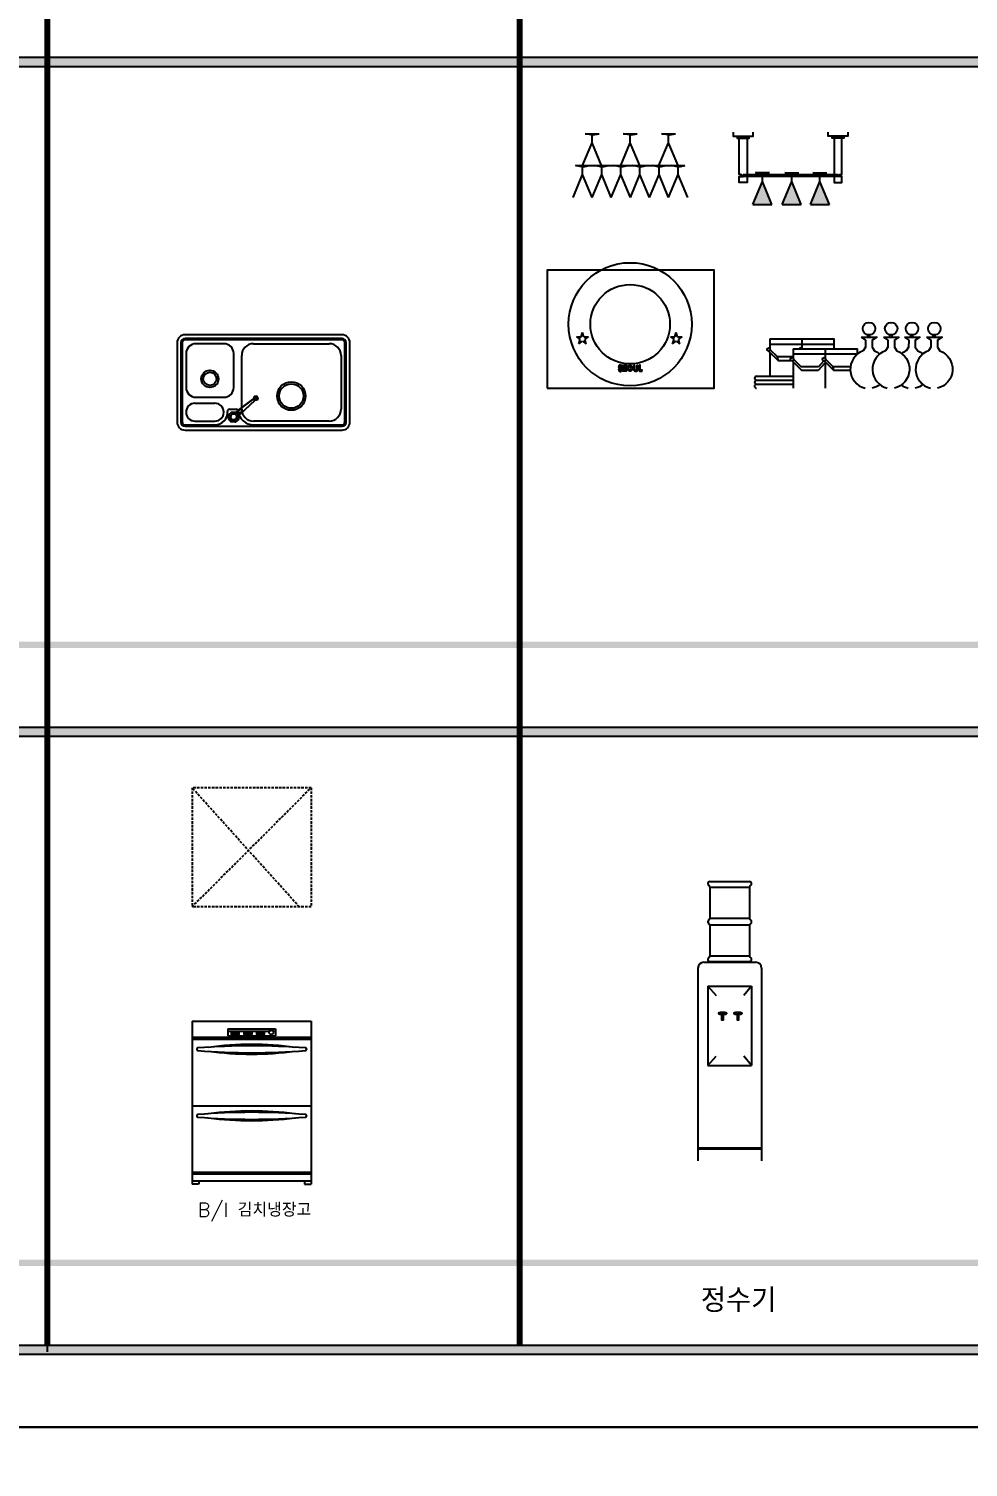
# Model space of a CAD drawing. Extents: x 0 to 79700, y -68 to 28499.
# Drawn here: x 12277 to 17006, y 14048 to 21289 of the extents above; entities that cross this region are included whole.
import ezdxf

# ---------------------------------------------------------------- set-up
doc = ezdxf.new("R2010")
doc.units = 0
doc.header["$LTSCALE"] = 50
doc.header["$MEASUREMENT"] = 0
doc.linetypes.add('HIDDEN', pattern=[0.375, 0.25, -0.125])
doc.layers.get('0').update_dxf_attribs({"linetype": 'CONTINUOUS'})
for name, color, linetype in [('DIM', 7, 'CONTINUOUS'), ('ELE-W', 7, 'CONTINUOUS'), ('HT', 9, 'CONTINUOUS'), ('SHEET', 4, 'CONTINUOUS'), ('SHT', 7, 'CONTINUOUS'), ('TEX', 3, 'CONTINUOUS'), ('TEXT1', 3, 'CONTINUOUS')]:
    doc.layers.add(name, color=color, linetype=linetype)
doc.styles.add('GHS', font='ROMANS.shx', dxfattribs={"bigfont": 'GHS.shx'})
doc.styles.add('HS2', font='architxt.shx', dxfattribs={"bigfont": 'ghs.shx'})

msp = doc.modelspace()

# ---------------------------------------------------------------- linework, layer by layer
at = {"color": 143}
for p, q in [((15077.98573, 20760.11659), (15145.98573, 20760.11659)), ((15112.38573, 20715.31659), (15112.38573, 20750.51659)), ((15270.43736, 20760.11659), (15338.43736, 20760.11659)), ((15304.83736, 20715.31659), (15304.83736, 20750.51659)), ((15462.88899, 20760.11659), (15530.88899, 20760.11659)), ((15497.28899, 20715.31659), (15497.28899, 20750.51659)), ((15030.27282, 20600.11713), (15098.27282, 20600.11713)), ((15064.27282, 20600.11713), (15545.40189, 20600.11713)), ((15064.67282, 20555.31713), (15064.67282, 20590.51713)), ((15126.49864, 20600.11713), (15194.49864, 20600.11713)), ((15160.89864, 20555.31713), (15160.89864, 20590.51713)), ((15222.72445, 20600.11713), (15290.72445, 20600.11713)), ((15257.12445, 20555.31713), (15257.12445, 20590.51713)), ((15318.95027, 20600.11713), (15386.95027, 20600.11713)), ((15353.35027, 20555.31713), (15353.35027, 20590.51713)), ((15415.17608, 20600.11713), (15483.17608, 20600.11713)), ((15449.57608, 20555.31713), (15449.57608, 20590.51713)), ((15511.40189, 20600.11713), (15579.40189, 20600.11713)), ((15545.80189, 20555.31713), (15545.80189, 20590.51713))]:
    msp.add_line(p, q, dxfattribs=at)
at = {"color": 40}
for p, q in [((15934.45582, 20564.92779), (16004.85582, 20564.92779)), ((15969.65582, 20520.12779), (15969.65582, 20555.32779)), ((15921.54291, 20404.92832), (16017.76873, 20404.92832)), ((15940.01217, 19499.75457), (16125.34083, 19499.75457)), ((15940.29189, 19519.75457), (16125.34083, 19519.75457)), ((15940.57161, 19539.75457), (16125.34083, 19539.75457))]:
    msp.add_line(p, q, dxfattribs=at)
at = {"color": 136}
for p, q in [((16081.80774, 20564.73266), (16152.20774, 20564.73266)), ((16117.00774, 20519.93266), (16117.00774, 20555.13266)), ((16068.89483, 20404.73319), (16165.12064, 20404.73319)), ((16467.34833, 19736.25356), (16489.04019, 19721.4396)), ((16489.04019, 19721.4396), (16488.65473, 19686.94175)), ((16499.84083, 19736.25356), (16499.84083, 19748.83027)), ((16510.34083, 19736.25356), (16510.34083, 19748.57665)), ((16579.34833, 19736.25356), (16601.04019, 19721.4396)), ((16601.04019, 19721.4396), (16600.65473, 19686.94175)), ((16611.84083, 19736.25356), (16611.84083, 19748.83027)), ((16622.34083, 19736.25356), (16622.34083, 19748.57665)), ((16684.34833, 19736.25356), (16706.04019, 19721.4396)), ((16706.04019, 19721.4396), (16705.65473, 19686.94175)), ((16716.84083, 19736.25356), (16716.84083, 19748.83027)), ((16727.34083, 19736.25356), (16727.34083, 19748.57665)), ((16796.34833, 19736.25356), (16818.04019, 19721.4396)), ((16818.04019, 19721.4396), (16817.65473, 19686.94175)), ((16828.84083, 19736.25356), (16828.84083, 19748.83027)), ((16839.34083, 19736.25356), (16839.34083, 19748.57665)), ((16488.65473, 19686.94175), (16476.43761, 19667.57704)), ((16600.65473, 19686.94175), (16588.43761, 19667.57704)), ((16705.65473, 19686.94175), (16693.43761, 19667.57704)), ((16817.65473, 19686.94175), (16805.43761, 19667.57704))]:
    msp.add_line(p, q, dxfattribs=at)
at = {"color": 222}
for p, q in [((16223.96097, 20564.54441), (16294.36097, 20564.54441)), ((16259.16097, 20519.74441), (16259.16097, 20554.94441)), ((16211.04806, 20404.54495), (16307.27388, 20404.54495))]:
    msp.add_line(p, q, dxfattribs=at)
for p, q in [((15034.38949, 19738.07728), (15057.07622, 19738.07728)), ((15034.38949, 19738.07728), (15052.74344, 19724.74235)), ((15045.73285, 19703.16599), (15052.74344, 19724.74235)), ((15045.73285, 19703.16599), (15064.0868, 19716.50092)), ((15057.07622, 19738.07728), (15064.0868, 19759.65364)), ((15071.09738, 19738.07728), (15064.0868, 19759.65364)), ((15064.0868, 19716.50092), (15082.44075, 19703.16599)), ((15071.09738, 19738.07728), (15093.78411, 19738.07728)), ((15075.43016, 19724.74235), (15093.78411, 19738.07728)), ((15082.44075, 19703.16599), (15075.43016, 19724.74235)), ((15506.38949, 19738.07728), (15529.07622, 19738.07728)), ((15506.38949, 19738.07728), (15524.74344, 19724.74235)), ((15517.73285, 19703.16599), (15524.74344, 19724.74235)), ((15517.73285, 19703.16599), (15536.0868, 19716.50092)), ((15529.07622, 19738.07728), (15536.0868, 19759.65364)), ((15543.09738, 19738.07728), (15536.0868, 19759.65364)), ((15536.0868, 19716.50092), (15554.44075, 19703.16599)), ((15543.09738, 19738.07728), (15565.78411, 19738.07728)), ((15547.43016, 19724.74235), (15565.78411, 19738.07728)), ((15554.44075, 19703.16599), (15547.43016, 19724.74235)), ((13098.7487, 16293.29775), (13698.7487, 16293.29775)), ((13098.7487, 15868.17408), (13698.7487, 15868.17408)), ((13098.7487, 15533.29775), (13698.7487, 15533.29775)), ((13098.7487, 15525.29775), (13698.7487, 15525.29775)), ((13098.7487, 15490.04377), (13698.7487, 15490.04377)), ((13131.93129, 15473.29775), (13098.7487, 15473.29775)), ((13132.62006, 15490.04377), (13132.62006, 15473.29775)), ((13665.56611, 15490.04377), (13665.56611, 15473.29775)), ((13665.56611, 15473.29775), (13698.7487, 15473.29775))]:
    msp.add_line(p, q)
at = {"color": 14}
for p, q in [((16168.34083, 19699.75699), (16007.34083, 19699.65606)), ((16329.34083, 19699.85792), (16168.34083, 19699.75699)), ((16044.34083, 19638.6523), (16048.34083, 19619.6523)), ((16286.34083, 19650.75766), (16125.34083, 19650.65673)), ((16447.34083, 19650.85859), (16286.34083, 19650.75766)), ((16323.34083, 19589.7539), (16327.34083, 19570.7539))]:
    msp.add_line(p, q, dxfattribs=at)
at = {"color": 3, "linetype": 'HIDDEN'}
for p, q in [((13698.7487, 17468.86188), (13098.7487, 17468.86188)), ((13098.7487, 16868.86188), (13698.7487, 17468.86188)), ((13638.7487, 16868.86188), (13098.7487, 17468.86188)), ((13098.7487, 17468.86188), (13098.7487, 16868.86188)), ((13698.7487, 17468.86188), (13698.7487, 16868.86188)), ((13698.7487, 16868.86188), (13098.7487, 16868.86188))]:
    msp.add_line(p, q, dxfattribs=at)
at = {"color": 7}
for p, q in [((13098.7487, 16293.29775), (13098.7487, 15473.29775)), ((13698.7487, 16293.29775), (13698.7487, 15473.29775))]:
    msp.add_line(p, q, dxfattribs=at)
at = {"color": 3}
for p, q in [((13278.7487, 16254.87979), (13518.7487, 16254.87979)), ((13278.7487, 16254.87979), (13278.7487, 16219.21683)), ((13278.7487, 16243.42413), (13486.16348, 16243.42413)), ((13509.11466, 16243.42413), (13518.7487, 16243.42413)), ((13518.7487, 16254.87979), (13518.7487, 16219.21683)), ((13278.7487, 16219.21683), (13518.7487, 16219.21683))]:
    msp.add_line(p, q, dxfattribs=at)
at = {"color": 4}
for p, q in [((13098.7487, 16213.17408), (13698.7487, 16213.17408)), ((13098.7487, 16203.17408), (13698.7487, 16203.17408)), ((13122.95757, 16153.6514), (13122.95757, 16150.46384)), ((13674.53984, 16153.6514), (13674.53984, 16150.46384)), ((13122.95757, 15818.6514), (13122.95757, 15815.46384)), ((13674.53984, 15818.6514), (13674.53984, 15815.46384))]:
    msp.add_line(p, q, dxfattribs=at)
at = {"color": 1}
for p, q in [((13141.84319, 16213.17408), (13141.84319, 16203.17408)), ((13655.65421, 16213.17408), (13655.65421, 16203.17408))]:
    msp.add_line(p, q, dxfattribs=at)
at = {"color": 143}
for points in [[(15064.27282, 20600.11713), (15112.38573, 20715.31659)], [(15112.38573, 20750.51659), (15108.38573, 20754.51659), (15077.18573, 20760.11659)], [(15112.38573, 20750.51659), (15116.38573, 20754.51659), (15147.58573, 20760.11659)], [(15160.49864, 20600.11713), (15112.38573, 20715.31659)], [(15256.72445, 20600.11713), (15304.83736, 20715.31659)], [(15304.83736, 20750.51659), (15300.83736, 20754.51659), (15269.63736, 20760.11659)], [(15304.83736, 20750.51659), (15308.83736, 20754.51659), (15340.03736, 20760.11659)], [(15352.95027, 20600.11713), (15304.83736, 20715.31659)], [(15449.17608, 20600.11713), (15497.28899, 20715.31659)], [(15497.28899, 20750.51659), (15493.28899, 20754.51659), (15462.08899, 20760.11659)], [(15497.28899, 20750.51659), (15501.28899, 20754.51659), (15532.48899, 20760.11659)], [(15545.40189, 20600.11713), (15497.28899, 20715.31659)], [(15064.67282, 20590.51713), (15060.67282, 20594.51713), (15029.47282, 20600.11713)], [(15064.67282, 20590.51713), (15068.67282, 20594.51713), (15099.87282, 20600.11713)], [(15160.89864, 20590.51713), (15156.89864, 20594.51713), (15125.69864, 20600.11713)], [(15160.89864, 20590.51713), (15164.89864, 20594.51713), (15196.09864, 20600.11713)], [(15257.12445, 20590.51713), (15253.12445, 20594.51713), (15221.92445, 20600.11713)], [(15257.12445, 20590.51713), (15261.12445, 20594.51713), (15292.32445, 20600.11713)], [(15353.35027, 20590.51713), (15349.35027, 20594.51713), (15318.15027, 20600.11713)], [(15353.35027, 20590.51713), (15357.35027, 20594.51713), (15388.55027, 20600.11713)], [(15449.57608, 20590.51713), (15445.57608, 20594.51713), (15414.37608, 20600.11713)], [(15449.57608, 20590.51713), (15453.57608, 20594.51713), (15484.77608, 20600.11713)], [(15545.80189, 20590.51713), (15541.80189, 20594.51713), (15510.60189, 20600.11713)], [(15545.80189, 20590.51713), (15549.80189, 20594.51713), (15581.00189, 20600.11713)], [(15016.55992, 20440.11766), (15064.67282, 20555.31713)], [(15112.78573, 20440.11766), (15064.67282, 20555.31713)], [(15112.78573, 20440.11766), (15160.89864, 20555.31713)], [(15209.01155, 20440.11766), (15160.89864, 20555.31713)], [(15209.01155, 20440.11766), (15257.12445, 20555.31713)], [(15305.23736, 20440.11766), (15257.12445, 20555.31713)], [(15305.23736, 20440.11766), (15353.35027, 20555.31713)], [(15401.46317, 20440.11766), (15353.35027, 20555.31713)], [(15401.46317, 20440.11766), (15449.57608, 20555.31713)], [(15497.68899, 20440.11766), (15449.57608, 20555.31713)], [(15497.68899, 20440.11766), (15545.80189, 20555.31713)], [(15593.9148, 20440.11766), (15545.80189, 20555.31713)]]:
    msp.add_lwpolyline(points, dxfattribs=at)
at = {"color": 9}
for points in [[(15823.12152, 20768.64729), (15823.12152, 20748.64729), (15923.12152, 20748.64729), (15923.12152, 20768.64729)], [(15843.12152, 20748.64729), (15843.12152, 20738.64729), (15903.12152, 20738.64729), (15903.12152, 20748.64729)], [(15893.12152, 20545.90104), (15893.12152, 20515.90104), (15853.12152, 20515.90104), (15853.12152, 20545.90104), (15863.12152, 20545.90104), (15863.12152, 20555.90104), (15853.15988, 20555.90104), (15853.15988, 20738.64729)], [(15893.12152, 20738.64729), (15893.12152, 20555.90104)], [(16400.09396, 20768.64729), (16400.09396, 20748.64729), (16300.09396, 20748.64729), (16300.09396, 20768.64729)], [(16380.09396, 20748.64729), (16380.09396, 20738.64729), (16320.09396, 20738.64729), (16320.09396, 20748.64729)], [(16330.09396, 20545.90104), (16330.09396, 20515.90104), (16370.09396, 20515.90104), (16370.09396, 20545.90104), (16360.09396, 20545.90104), (16360.09396, 20555.90104), (16370.05559, 20555.90104), (16370.05559, 20738.64729)], [(16330.09396, 20738.64729), (16330.09396, 20555.90104)], [(15863.12152, 20545.90104), (15873.12152, 20545.90104)], [(16360.09396, 20545.90104), (16350.09396, 20545.90104)]]:
    msp.add_lwpolyline(points, dxfattribs=at)
at = {"color": 40}
for points in [[(15969.65582, 20555.32779), (15965.65582, 20559.32779), (15934.45582, 20564.92779)], [(15969.65582, 20555.32779), (15973.65582, 20559.32779), (16004.85582, 20564.92779)], [(15921.54291, 20404.92832), (15969.65582, 20520.12779)], [(16017.76873, 20404.92832), (15969.65582, 20520.12779)]]:
    msp.add_lwpolyline(points, dxfattribs=at)
at = {"color": 136}
for points in [[(16117.00774, 20555.13266), (16113.00774, 20559.13266), (16081.80774, 20564.73266)], [(16117.00774, 20555.13266), (16121.00774, 20559.13266), (16152.20774, 20564.73266)], [(16068.89483, 20404.73319), (16117.00774, 20519.93266)], [(16165.12064, 20404.73319), (16117.00774, 20519.93266)]]:
    msp.add_lwpolyline(points, dxfattribs=at)
at = {"color": 222}
for points in [[(16259.16097, 20554.94441), (16255.16097, 20558.94441), (16223.96097, 20564.54441)], [(16259.16097, 20554.94441), (16263.16097, 20558.94441), (16294.36097, 20564.54441)], [(16211.04806, 20404.54495), (16259.16097, 20519.74441)], [(16307.27388, 20404.54495), (16259.16097, 20519.74441)]]:
    msp.add_lwpolyline(points, dxfattribs=at)
at = {"color": 143}
msp.add_lwpolyline([(15873.12152, 20555.90104), (16350.09396, 20555.90104), (16350.09396, 20545.90104), (15873.12152, 20545.90104)], close=True, dxfattribs=at)
at = {"color": 14}
for points in [[(16007.34083, 19727.65297), (16168.34083, 19727.65297), (16168.34083, 19699.75699)], [(16007.34083, 19727.65297), (16007.34083, 19680.30915)], [(16168.34083, 19727.7539), (16329.34083, 19727.7539), (16329.34083, 19678.75457)], [(16168.34083, 19727.7539), (16168.34083, 19680.41008)], [(15999.34083, 19667.6523), (16048.34083, 19619.6523), (16113.68468, 19619.6523)], [(16007.34083, 19659.81556), (16007.34083, 19539.75457)], [(16009.39535, 19672.88461), (16044.34083, 19638.6523), (16125.34083, 19638.6523)], [(16125.34083, 19678.65364), (16125.34083, 19631.30982)], [(16125.34083, 19678.65364), (16286.34083, 19678.65364), (16286.34083, 19650.75766)], [(16127.39535, 19623.88528), (16162.34083, 19589.65297), (16251.9411, 19589.65297)], [(16286.34083, 19678.75457), (16286.34083, 19631.41075)], [(16286.34083, 19678.75457), (16447.34083, 19678.75457), (16447.34083, 19650.85859)], [(16288.39535, 19623.98621), (16323.34083, 19589.7539), (16412.9411, 19589.7539)], [(16117.34083, 19618.65297), (16166.34083, 19570.65297), (16250.97396, 19570.65297)], [(16125.34083, 19610.81623), (16125.34083, 19479.65364)], [(16251.34083, 19570.7539), (16286.34083, 19607.82607)], [(16253.34083, 19589.7539), (16279.57679, 19617.54316)], [(16278.34083, 19618.7539), (16327.34083, 19570.7539), (16411.97396, 19570.7539)], [(16286.34083, 19610.91716), (16286.34083, 19479.75457)]]:
    msp.add_lwpolyline(points, dxfattribs=at)
at = {"color": 136}
for points in [[(16467.34833, 19736.25356), (16544.84083, 19736.25356), (16522.34083, 19721.25356), (16522.34083, 19686.75356), (16534.34083, 19667.25356, -0.0782654327), (16560.91141, 19652.13605, -0.2055366535)], [(16579.34833, 19736.25356), (16656.84083, 19736.25356), (16634.34083, 19721.25356), (16634.34083, 19686.75356), (16646.34083, 19667.25356, -0.7396136015), (16634.34083, 19479.75457, -0.2055366535)], [(16684.34833, 19736.25356), (16761.84083, 19736.25356), (16739.34083, 19721.25356), (16739.34083, 19686.75356), (16751.34083, 19667.25356, -0.0782654327), (16777.91141, 19652.13605, -0.2055366535)], [(16796.34833, 19736.25356), (16873.84083, 19736.25356), (16851.34083, 19721.25356), (16851.34083, 19686.75356), (16863.34083, 19667.25356, -0.7396136015), (16851.34083, 19479.75457, -0.2055366535)], [(16560.83794, 19498.48817, -0.1102673862), (16522.34083, 19479.75457, -0.2055366535)], [(16777.83794, 19498.48817, -0.1102673862), (16739.34083, 19479.75457, -0.2055366535)]]:
    msp.add_lwpolyline(points, format="xyb", dxfattribs=at)
for points in [[(15258.24305, 19582.52864), (15257.47742, 19582.80207), (15256.7118, 19583.07551), (15255.94617, 19583.34895), (15255.18055, 19583.62239), (15254.41492, 19583.89582), (15253.6493, 19584.16926), (15252.88367, 19584.4427), (15252.11805, 19584.71614, -0.0895669291), (15251.44239, 19585.09923, -0.0895669291), (15250.90183, 19585.79355, -0.0895669291), (15250.55019, 19586.70243, -0.0895669291), (15250.44125, 19587.72918, -0.0895669291), (15250.47795, 19588.76632, -0.0895669291), (15250.76438, 19589.72078, -0.0895669291), (15251.25376, 19590.48867, -0.0895669291), (15251.8993, 19590.96614, -0.0246062992), (15252.41824, 19591.27226, -0.0246062992), (15252.95571, 19591.50412, -0.0246062992), (15253.50647, 19591.65983, -0.0246062992), (15254.06527, 19591.73754, -0.0246062992), (15254.62671, 19591.73985, -0.0246062992), (15255.18559, 19591.66339, -0.0246062992), (15255.73657, 19591.50928, -0.0246062992), (15256.2743, 19591.27864, -0.0383858268), (15256.72951, 19590.98539, -0.0383858268), (15257.14806, 19590.59632, -0.0383858268), (15257.52072, 19590.12149, -0.0383858268), (15257.83828, 19589.57096, -0.0383858268), (15258.09983, 19588.96328, -0.0383858268), (15258.29338, 19588.30568, -0.0383858268), (15258.41526, 19587.61389, -0.0383858268), (15258.4618, 19586.90364), (15258.95399, 19586.90364), (15259.44617, 19586.90364), (15259.93836, 19586.90364), (15260.43055, 19586.90364), (15260.92274, 19586.90364), (15261.41492, 19586.90364), (15261.90711, 19586.90364), (15262.3993, 19586.90364, 0.0462598425), (15262.25149, 19588.6365, 0.0462598425), (15261.88365, 19590.30121, 0.0462598425), (15261.31158, 19591.84378, 0.0462598425), (15260.55112, 19593.21023, 0.0462598425), (15259.64926, 19594.38815, 0.0462598425), (15258.61143, 19595.3097, 0.0462598425), (15257.47424, 19595.94862, 0.0462598425), (15256.2743, 19596.27864, 0.0206692913), (15255.52999, 19596.46885, 0.0206692913), (15254.77723, 19596.57066, 0.0206692913), (15254.02116, 19596.58366, 0.0206692913), (15253.26692, 19596.50747, 0.0206692913), (15252.51936, 19596.34528, 0.0206692913), (15251.78373, 19596.0955, 0.0206692913), (15251.06498, 19595.76012, 0.0206692913), (15250.36805, 19595.34114, 0.0885826772), (15248.65466, 19594.36448, 0.0885826772), (15247.28043, 19592.60638, 0.0885826772), (15246.37973, 19590.30651, 0.0885826772), (15246.08692, 19587.70457, 0.0885826772), (15246.16417, 19585.07154, 0.0885826772), (15246.86991, 19582.63667, 0.0885826772), (15248.09038, 19580.66052, 0.0885826772), (15249.7118, 19579.40364), (15250.61414, 19579.09114), (15251.51649, 19578.77864), (15252.41883, 19578.46614), (15253.32117, 19578.15364), (15254.22352, 19577.84114), (15255.12586, 19577.52864), (15256.02821, 19577.21614), (15256.93055, 19576.90364, -0.0787401575), (15257.55843, 19576.5865, -0.0787401575), (15258.08769, 19576.00904, -0.0787401575), (15258.47502, 19575.23511, -0.0787401575), (15258.6771, 19574.32859, -0.0787401575), (15258.74802, 19573.38261, -0.0787401575), (15258.61199, 19572.45129, -0.0787401575), (15258.29063, 19571.618, -0.0787401575), (15257.80555, 19570.96614, -0.0265748031), (15257.24208, 19570.48288, -0.0265748031), (15256.64592, 19570.08768, -0.0265748031), (15256.02393, 19569.78445, -0.0265748031), (15255.38294, 19569.57711, -0.0265748031), (15254.73058, 19569.46312, -0.0265748031), (15254.07345, 19569.44855, -0.0265748031), (15253.41889, 19569.53302, -0.0265748031), (15252.7743, 19569.71614, -0.0452755906), (15252.20209, 19569.91595, -0.0452755906), (15251.66432, 19570.25934, -0.0452755906), (15251.1775, 19570.73314, -0.0452755906), (15250.75818, 19571.32416, -0.0452755906), (15250.40827, 19572.00111, -0.0452755906), (15250.14917, 19572.75683, -0.0452755906), (15249.98767, 19573.56609, -0.0452755906), (15249.93055, 19574.40364), (15249.41102, 19574.40364), (15248.89149, 19574.40364), (15248.37196, 19574.40364), (15247.85242, 19574.40364), (15247.33289, 19574.40364), (15246.81336, 19574.40364), (15246.29383, 19574.40364), (15245.7743, 19574.40364, 0.0442913386), (15245.95926, 19572.62959, 0.0442913386), (15246.35963, 19570.92962, 0.0442913386), (15246.95995, 19569.35433, 0.0442913386), (15247.74477, 19567.95432, 0.0442913386), (15248.67034, 19566.74241, 0.0442913386), (15249.73062, 19565.78181, 0.0442913386), (15250.89129, 19565.09791, 0.0442913386), (15252.11805, 19564.71614, 0.0098425197), (15252.46782, 19564.60734, 0.0098425197), (15252.82032, 19564.5183, 0.0098425197), (15253.175, 19564.44912, 0.0098425197), (15253.53131, 19564.39994, 0.0098425197), (15253.8887, 19564.3707, 0.0098425197), (15254.24661, 19564.36156, 0.0098425197), (15254.60449, 19564.37254, 0.0098425197), (15254.9618, 19564.40364, 0.0216535433), (15255.72851, 19564.43874, 0.0216535433), (15256.49023, 19564.56841, 0.0216535433), (15257.2413, 19564.79131, 0.0216535433), (15257.97607, 19565.10615, 0.0216535433), (15258.68984, 19565.50763, 0.0216535433), (15259.37665, 19565.99576, 0.0216535433), (15260.03147, 19566.56658, 0.0216535433), (15260.6493, 19567.21614, 0.0383858268), (15261.35264, 19568.11864, 0.0383858268), (15261.9513, 19569.16395, 0.0383858268), (15262.4327, 19570.32633, 0.0383858268), (15262.78426, 19571.58006, 0.0383858268), (15263.01181, 19572.89095, 0.0383858268), (15263.09662, 19574.23609, 0.0383858268), (15263.03839, 19575.58411, 0.0383858268), (15262.8368, 19576.90364, 0.0354330709), (15262.54571, 19577.96192, 0.0354330709), (15262.15305, 19578.95098, 0.0354330709), (15261.66757, 19579.85202, 0.0354330709), (15261.098, 19580.64625, 0.0354330709), (15260.46146, 19581.32889, 0.0354330709), (15259.7639, 19581.87647, 0.0354330709), (15259.01965, 19582.27954, 0.0354330709), (15258.24305, 19582.52864, 0.0019685039)], [(15316.00178, 19580.21248, -0.062992126), (15315.41741, 19575.53748, -0.7952755906), (15290.28928, 19575.82967, -0.062992126), (15289.70491, 19580.21248, -0.062992126), (15290.28928, 19584.59529, -0.7952755906), (15315.41741, 19584.88748, -0.062992126), (15316.00178, 19580.21248, 0.0157480315)], [(15310.15803, 19580.21248, 0.1181102362), (15308.6971, 19586.34842, 0.6377952756), (15297.0096, 19586.05623, 0.1181102362), (15295.54866, 19580.21248, 0.1181102362), (15297.0096, 19574.36873, 0.6377952756), (15308.6971, 19574.07654, 0.1181102362), (15310.15803, 19580.21248, 0.0157480315)], [(15327.10491, 19594.23748), (15321.84553, 19594.23748), (15321.84553, 19574.36873, 0.3464566929), (15326.52053, 19566.77185, 0.1181102362), (15332.65647, 19565.31092, 0.1181102362), (15338.79241, 19566.77185, 0.3464566929), (15343.46741, 19574.66092), (15343.46741, 19594.23748), (15338.20803, 19594.23748), (15338.20803, 19575.24529, -0.4803149606), (15332.65647, 19569.69373, -0.4803149606), (15327.10491, 19575.24529), (15327.10491, 19594.23748, 0.0157480315)]]:
    msp.add_lwpolyline(points, format="xyb")
for points in [[(15272.24305, 19590.65364), (15272.24305, 19583.77864), (15281.86805, 19583.77864), (15281.86805, 19578.77864), (15272.0243, 19578.77864), (15272.0243, 19570.65364), (15283.18055, 19570.65364), (15283.18055, 19565.65364), (15267.86805, 19565.65364), (15267.86805, 19595.65364), (15283.18055, 19595.65364), (15283.18055, 19590.65364), (15272.24305, 19590.65364)], [(15364.79341, 19565.65364), (15364.79341, 19570.65364), (15354.51216, 19570.65364), (15354.51216, 19595.65364), (15350.57466, 19595.65364), (15350.57466, 19565.65364), (15364.79341, 19565.65364)]]:
    msp.add_lwpolyline(points)
at = {"color": 1}
for points in [[(13296.65229, 16237.39578), (13334.75405, 16237.39578), (13334.75405, 16226.29086), (13296.65229, 16226.29086)], [(13361.42539, 16237.39578), (13399.52715, 16237.39578), (13399.52715, 16226.29086), (13361.42539, 16226.29086)], [(13424.29324, 16237.39578), (13462.395, 16237.39578), (13462.395, 16226.29086), (13424.29324, 16226.29086)]]:
    msp.add_lwpolyline(points, close=True, dxfattribs=at)
for radius in [310, 200]:
    msp.add_circle((15304.0868, 19801.65364), radius)
at = {"color": 136}
for centre in [(16505.84083, 19779.75356), (16617.84083, 19779.75356), (16722.84083, 19779.75356), (16834.84083, 19779.75356)]:
    msp.add_circle(centre, 31.5, dxfattribs=at)
at = {"color": 14}
for centre in [(16001.34083, 19674.6523), (16119.34083, 19625.65297), (16280.34083, 19625.7539)]:
    msp.add_circle(centre, 8.24621, dxfattribs=at)
at = {"color": 1}
msp.add_circle((13497.63907, 16237.07831), 11.1133, dxfattribs=at)
at = {"color": 14}
msp.add_arc((16162.34083, 19674.75323), 8.24621, 28.228823296, 151.771176704, dxfattribs=at)
at = {"color": 136}
for centre, start, end in [((16510.11667, 19575.28283), 110.04751928, 255.996051675), ((16622.11667, 19575.28283), 110.04751928, 255.996051675), ((16727.11667, 19575.28283), 110.04751928, 125.966455481), ((16839.11667, 19575.28283), 110.04751928, 255.996051675), ((16727.11667, 19575.28283), 233.975427377, 255.996051675)]:
    msp.add_arc(centre, 98.24715, start, end, dxfattribs=at)
at = {"color": 40}
for centre in [(15939.87231, 19489.75457), (15940.15203, 19509.75457), (15940.43175, 19529.75457)]:
    msp.add_arc(centre, 10.00098, 89.19871267, 269.19871267, dxfattribs=at)
at = {"color": 3}
msp.add_arc((13497.63907, 16237.07831), 13.1133, 28.941908094, 151.058091906, dxfattribs=at)
at = {"color": 4}
for centre, radius, start, end in [((13127.95757, 16153.6514), 5, 94.814709365, 180), ((13127.95757, 16150.46384), 5, 180, 265.185290635), ((13407.95099, 12642.72648), 3527.0718, 90.149487402, 94.560003655), ((13389.54641, 12642.72648), 3527.0718, 85.439996345, 89.850512598), ((13669.53984, 16153.6514), 5, 0, 85.185290635), ((13669.53984, 16150.46384), 5, 274.814709365, 0), ((13407.95099, 19661.38876), 3527.0718, 265.439996345, 269.850512598), ((13389.54641, 19661.38876), 3527.0718, 270.149487402, 274.560003655), ((13127.95757, 15818.6514), 5, 94.814709365, 180), ((13127.95757, 15815.46384), 5, 180, 265.185290635), ((13407.95099, 12307.72648), 3527.0718, 90.149487402, 94.560003655), ((13407.95099, 19326.38876), 3527.0718, 265.439996345, 269.850512598), ((13389.54641, 12307.72648), 3527.0718, 85.439996345, 89.850512598), ((13389.54641, 19326.38876), 3527.0718, 270.149487402, 274.560003655), ((13669.53984, 15818.6514), 5, 0, 85.185290635), ((13669.53984, 15815.46384), 5, 274.814709365, 0)]:
    msp.add_arc(centre, radius, start, end, dxfattribs=at)
at = {"color": 1}
for centre, start, end in [((13404.06213, 14511.19938), 90.182793525, 97.687809284), ((13393.43527, 14511.19938), 82.312190716, 89.817206475), ((13404.06213, 17792.91586), 262.312190716, 269.817206475), ((13393.43527, 17792.91586), 270.182793525, 277.687809284), ((13404.06213, 14176.19938), 90.182793525, 97.687809284), ((13404.06213, 17457.91586), 262.312190716, 269.817206475), ((13393.43527, 14176.19938), 82.312190716, 89.817206475), ((13393.43527, 17457.91586), 270.182793525, 277.687809284)]:
    msp.add_arc(centre, 1665.47197, start, end, dxfattribs=at)
at = {"color": 143}
msp.add_solid([(15873.12152, 20555.90104), (15873.12152, 20545.90104), (16350.09396, 20555.90104), (16350.09396, 20545.90104)], dxfattribs=at)
at = {"color": 40}
msp.add_solid([(15969.65582, 20520.12779), (16017.76873, 20404.92832), (15969.65582, 20520.12779), (15921.54291, 20404.92832)], dxfattribs=at)
at = {"color": 136}
msp.add_solid([(16117.00774, 20519.93266), (16165.12064, 20404.73319), (16117.00774, 20519.93266), (16068.89483, 20404.73319)], dxfattribs=at)
at = {"color": 222}
msp.add_solid([(16259.16097, 20519.74441), (16307.27388, 20404.54495), (16259.16097, 20519.74441), (16211.04806, 20404.54495)], dxfattribs=at)
at = {"layer": 'DIM'}
for p, q in [((15705.20359, 16995.93587), (15905.20359, 16995.93587)), ((15705.20359, 16968.81053), (15705.20359, 16810.61392)), ((15705.20359, 16968.81053), (15905.20359, 16968.81053)), ((15905.20359, 16968.81053), (15905.20359, 16810.61392)), ((15905.20359, 16810.61392), (15705.20359, 16810.61392)), ((15705.20359, 16776.36325), (15705.20359, 16621.87898)), ((15905.20359, 16776.36325), (15705.20359, 16776.36325)), ((15905.20359, 16776.36325), (15905.20359, 16621.87898)), ((15675.20359, 16590.36712), (15935.20359, 16590.36712)), ((15705.20359, 16621.87898), (15905.20359, 16621.87898)), ((15705.20359, 16594.75365), (15905.20359, 16594.75365)), ((15705.20359, 16594.75365), (15905.20359, 16594.75365)), ((15645.20359, 16560.36712), (15645.20359, 15590.36712)), ((15965.20359, 16560.36712), (15965.20359, 15590.36712)), ((15695.20359, 16470.36712), (15695.20359, 16070.36712)), ((15695.20359, 16470.36712), (15915.20359, 16470.36712)), ((15915.20359, 16470.36712), (15915.20359, 16070.36712)), ((15695.20359, 16070.36712), (15915.20359, 16070.36712)), ((15645.20359, 15655.36712), (15965.20359, 15655.36712)), ((15645.20359, 15650.36712), (15965.20359, 15650.36712))]:
    msp.add_line(p, q, dxfattribs=at)
at = {"layer": 'DIM', "color": 6}
for p, q in [((15695.20359, 16470.36712), (15736.33318, 16422.84149)), ((15915.20359, 16470.36712), (15875.78315, 16422.84149)), ((15695.20359, 16070.36712), (15736.33318, 16117.89275)), ((15915.20359, 16070.36712), (15875.78315, 16117.89275))]:
    msp.add_line(p, q, dxfattribs=at)
for points in [[(15790.31734, 16332.93479, 0.2708514975), (15789.51164, 16334.31303, 0.0710352334), (15784.19955, 16336.37915, 0.0332153492), (15778.03406, 16337.39125, 0.0240791739), (15769.42991, 16337.80585, 0.0240791739), (15760.82576, 16337.39125, 0.0332153492), (15754.66027, 16336.37915, 0.0710352334), (15749.34819, 16334.31303, 0.2708514975), (15748.54249, 16332.93479, 0.2708514975), (15749.34819, 16331.55656, 0.0710352334), (15754.66027, 16329.49043, 0.0332153492), (15760.82576, 16328.47833, 0.0240791739), (15769.42991, 16328.06373, 0.0240791739), (15778.03406, 16328.47833, 0.0332153492), (15784.19955, 16329.49043, 0.0710352334), (15789.51164, 16331.55656, 0.2708514975)], [(15867.60093, 16332.93479, 0.2708514975), (15866.79523, 16334.31303, 0.0710352334), (15861.48315, 16336.37915, 0.0332153492), (15855.31766, 16337.39125, 0.0240791739), (15846.71351, 16337.80585, 0.0240791739), (15838.10936, 16337.39125, 0.0332153492), (15831.94387, 16336.37915, 0.0710352334), (15826.63178, 16334.31303, 0.2708514975), (15825.82608, 16332.93479, 0.2708514975), (15826.63178, 16331.55656, 0.0710352334), (15831.94387, 16329.49043, 0.0332153492), (15838.10936, 16328.47833, 0.0240791739), (15846.71351, 16328.06373, 0.0240791739), (15855.31766, 16328.47833, 0.0332153492), (15861.48315, 16329.49043, 0.0710352334), (15866.79523, 16331.55656, 0.2708514975)]]:
    msp.add_lwpolyline(points, format="xyb", close=True, dxfattribs=at)
for points in [[(15764.55656, 16333.63066), (15764.55656, 16300.22773), (15773.60752, 16300.22773), (15773.60752, 16333.63066)], [(15842.53715, 16333.63066), (15842.53715, 16300.22773), (15851.58811, 16300.22773), (15851.58811, 16333.63066)]]:
    msp.add_lwpolyline(points, close=True, dxfattribs=at)
at = {"layer": 'DIM'}
for centre, radius, start, end in [((15705.20359, 16985.93587), 10, 90, 247.167003028), ((15695.20359, 16968.81053), 10, 0, 67.167003028), ((15905.20359, 16985.93587), 10, 292.832996972, 90), ((15915.20359, 16968.81053), 10, 112.832996972, 180), ((15705.20359, 16793.48858), 10, 127.730893341, 232.269106659), ((15695.20359, 16810.61392), 10, 292.832996972, 0), ((15915.20359, 16810.61392), 10, 180, 247.167003028), ((15905.20359, 16793.48858), 10, 307.730893341, 52.269106659), ((15695.20359, 16776.36325), 10, 0, 67.167003028), ((15915.20359, 16776.36325), 10, 112.832996972, 180), ((15675.20359, 16560.36712), 30, 90, 180), ((15705.20359, 16604.75365), 10, 112.832996972, 270), ((15695.20359, 16621.87898), 10, 292.832996972, 0), ((15915.20359, 16621.87898), 10, 180, 247.167003028), ((15905.20359, 16604.75365), 10, 270, 67.167003028), ((15935.20359, 16560.36712), 30, 0, 90)]:
    msp.add_arc(centre, radius, start, end, dxfattribs=at)
at = {"layer": 'ELE-W', "color": 11}
for p, q in [((13023.69951, 19708.93226), (13023.69951, 19308.93226)), ((13042.69951, 19708.93226), (13042.69951, 19308.93226)), ((13049.69951, 19708.93226), (13049.69951, 19308.93226)), ((13853.69951, 19748.93226), (13063.69951, 19748.93226)), ((13853.69951, 19729.93226), (13063.69951, 19729.93226)), ((13853.69951, 19722.93226), (13063.69951, 19722.93226)), ((13258.69951, 19703.93226), (13118.69951, 19703.93226)), ((13408.69951, 19703.93226), (13788.69951, 19703.93226)), ((13867.69951, 19308.93226), (13867.69951, 19708.93226)), ((13874.69951, 19308.93226), (13874.69951, 19708.93226)), ((13893.69951, 19308.93226), (13893.69951, 19708.93226)), ((13068.69951, 19653.93226), (13068.69951, 19483.93226)), ((13308.69951, 19483.93226), (13308.69951, 19653.93226)), ((13348.69951, 19373.93226), (13348.69951, 19643.93226)), ((13848.69951, 19643.93226), (13848.69951, 19373.93226)), ((13118.69951, 19433.93226), (13258.69951, 19433.93226)), ((13113.69951, 19403.93226), (13213.69951, 19403.93226)), ((13287.53039, 19373.93226), (13320.26309, 19373.93226)), ((13063.69951, 19294.93226), (13213.69951, 19294.93226)), ((13063.69951, 19287.93226), (13853.69951, 19287.93226)), ((13063.69951, 19268.93226), (13853.69951, 19268.93226)), ((13113.69951, 19313.93226), (13213.69951, 19313.93226)), ((13788.69951, 19313.93226), (13408.69951, 19313.93226)), ((13408.69951, 19294.93226), (13853.69951, 19294.93226))]:
    msp.add_line(p, q, dxfattribs=at)
for centre, radius in [((13188.69951, 19526.69326), 43.32253), ((13188.69951, 19526.69326), 32.99633), ((13598.69951, 19440.24511), 71.71953), ((13598.69951, 19440.24511), 61.39333)]:
    msp.add_circle(centre, radius, dxfattribs=at)
for centre, radius, start, end in [((13063.69951, 19708.93226), 40, 90, 180), ((13063.69951, 19708.93226), 21, 90, 180), ((13063.69951, 19708.93226), 14, 90, 180), ((13118.69951, 19653.93226), 50, 90, 180), ((13258.69951, 19653.93226), 50, 0, 90), ((13408.69951, 19643.93226), 60, 90, 180), ((13788.69951, 19643.93226), 60, 0, 90), ((13853.69951, 19708.93226), 40, 0, 90), ((13853.69951, 19708.93226), 21, 0, 90), ((13853.69951, 19708.93226), 14, 0, 90), ((13118.69951, 19483.93226), 50, 180, 270), ((13258.69951, 19483.93226), 50, 270, 0), ((13113.69951, 19358.93226), 45, 90, 270), ((13213.69951, 19358.93226), 45, 270, 90), ((13213.69951, 19358.93226), 64, 270, 3.874288207), ((13287.53039, 19363.93226), 10, 90, 183.874288207), ((13320.26309, 19363.93226), 10, 6.45135127, 90), ((13408.69951, 19373.93226), 79, 186.45135127, 270), ((13408.69951, 19373.93226), 60, 180, 270), ((13788.69951, 19373.93226), 60, 270, 0), ((13063.69951, 19308.93226), 40, 180, 270), ((13063.69951, 19308.93226), 21, 180, 270), ((13063.69951, 19308.93226), 14, 180, 270), ((13853.69951, 19308.93226), 40, 270, 0), ((13853.69951, 19308.93226), 21, 270, 0), ((13853.69951, 19308.93226), 14, 270, 0)]:
    msp.add_arc(centre, radius, start, end, dxfattribs=at)
at = {"layer": 'HT', "color": 11}
for p, q in [((13282.33671, 19327.0385, -80), (13284.08769, 19347.67503, -80)), ((13284.08769, 19347.67503, -80), (13299.91805, 19361.02912, -80)), ((13292.6511, 19330.32036, 10), (13293.70169, 19342.70227, 10)), ((13292.6511, 19330.32036), (13293.70169, 19342.70227)), ((13293.70169, 19342.70227, 10), (13303.1999, 19350.71473, 10)), ((13293.70169, 19342.70227), (13303.1999, 19350.71473)), ((13299.91805, 19361.02912, -80), (13320.55457, 19359.27814, -80)), ((13303.1999, 19350.71473, 10), (13315.58182, 19349.66414, 10)), ((13303.1999, 19350.71473), (13315.58182, 19349.66414)), ((13315.58182, 19349.66414, 10), (13346.15611, 19375.45586, 30)), ((13315.58182, 19349.66414, 10), (13323.59428, 19340.16593, 10)), ((13315.58182, 19349.66414), (13323.59428, 19340.16593)), ((13320.55457, 19359.27814, -80), (13333.90867, 19343.44778, -80)), ((13323.59428, 19340.16593, 10), (13322.54369, 19327.78401, 10)), ((13323.59428, 19340.16593), (13322.54369, 19327.78401)), ((13333.90867, 19343.44778, -80), (13332.15769, 19322.81126, -80)), ((13295.6908, 19311.20814, -80), (13282.33671, 19327.0385, -80)), ((13300.66356, 19320.82214, 10), (13292.6511, 19330.32036, 10)), ((13300.66356, 19320.82214), (13292.6511, 19330.32036)), ((13316.32733, 19309.45716, -80), (13295.6908, 19311.20814, -80)), ((13313.04547, 19319.77155, 10), (13300.66356, 19320.82214, 10)), ((13313.04547, 19319.77155), (13300.66356, 19320.82214)), ((13322.54369, 19327.78401, 10), (13313.04547, 19319.77155, 10)), ((13322.54369, 19327.78401), (13313.04547, 19319.77155)), ((13332.15769, 19322.81126, -80), (13316.32733, 19309.45716, -80))]:
    msp.add_line(p, q, dxfattribs=at)
for points in [[(13328.19815, 19365.72607, -50), (13341.55225, 19349.89571, -50), (13414.64946, 19418.33259), (13407.97241, 19426.24777)], [(13407.97241, 19426.24777, 20), (13407.97241, 19426.24777), (13328.19815, 19365.72607, -50), (13328.19815, 19365.72607, -30)], [(13414.64946, 19418.33259, 20), (13341.55225, 19349.89571, -30), (13328.19815, 19365.72607, -30), (13407.97241, 19426.24777, 20)], [(13414.64946, 19418.33259), (13414.64946, 19418.33259, 20), (13341.55225, 19349.89571, -30), (13341.55225, 19349.89571, -50)], [(13414.64946, 19418.33259), (13415.06505, 19417.92988, -10), (13407.64957, 19426.70236, -10), (13407.97241, 19426.24777)], [(13416.62083, 19422.25317, 40), (13414.64946, 19418.33259, 20), (13407.97241, 19426.24777, 20), (13412.17155, 19427.51666, 40)], [(13411.53903, 19437.51059, -10), (13414.50522, 19434.0016, 40), (13421.28818, 19435.22305, 40), (13422.84397, 19439.54634, -10)], [(13430.25944, 19430.77385, -10), (13422.84397, 19439.54634, -10), (13421.28818, 19435.22305, 40), (13425.73747, 19429.95955, 40)], [(13426.36998, 19419.96562, -10), (13423.40379, 19423.47461, 40), (13425.73747, 19429.95955, 40), (13430.25944, 19430.77385, -10)], [(13284.08769, 19347.67503, -70), (13293.70169, 19342.70227), (13292.6511, 19330.32036), (13282.33671, 19327.0385, -70)], [(13299.91805, 19361.02912, -70), (13303.1999, 19350.71473), (13293.70169, 19342.70227), (13284.08769, 19347.67503, -70)], [(13299.91805, 19361.02912, -70), (13320.55457, 19359.27814, -70), (13315.58182, 19349.66414), (13303.1999, 19350.71473)], [(13346.15611, 19375.45586, 30), (13354.16857, 19365.95764, 30), (13323.59428, 19340.16593, 10), (13315.58182, 19349.66414, 10)], [(13315.58182, 19349.66414), (13346.15611, 19375.45586, 30), (13315.58182, 19349.66414, 10)], [(13323.59428, 19340.16593), (13315.58182, 19349.66414), (13346.15611, 19375.45586, 30), (13354.16857, 19365.95764, 30)], [(13341.55225, 19349.89571, -30), (13323.59428, 19340.16593), (13315.58182, 19349.66414), (13328.19815, 19365.72607, -30)], [(13328.19815, 19365.72607, -50), (13320.55457, 19359.27814, -70), (13315.58182, 19349.66414), (13328.19815, 19365.72607, -30)], [(13320.55457, 19359.27814, -70), (13315.58182, 19349.66414), (13323.59428, 19340.16593), (13333.90867, 19343.44778, -70)], [(13333.90867, 19343.44778, -70), (13341.55225, 19349.89571, -50), (13328.19815, 19365.72607, -50), (13320.55457, 19359.27814, -70)], [(13333.90867, 19343.44778, -70), (13332.15769, 19322.81126, -70), (13322.54369, 19327.78401), (13323.59428, 19340.16593)], [(13354.16857, 19365.95764, 30), (13323.59428, 19340.16593), (13323.59428, 19340.16593, 10), (13354.16857, 19365.95764, 30)], [(13333.90867, 19343.44778, -70), (13341.55225, 19349.89571, -50), (13341.55225, 19349.89571, -30), (13323.59428, 19340.16593)], [(13282.33671, 19327.0385, -70), (13295.6908, 19311.20814, -70), (13300.66356, 19320.82214), (13292.6511, 19330.32036)], [(13295.6908, 19311.20814, -70), (13300.66356, 19320.82214), (13313.04547, 19319.77155), (13316.32733, 19309.45716, -70)], [(13316.32733, 19309.45716, -70), (13313.04547, 19319.77155), (13322.54369, 19327.78401), (13332.15769, 19322.81126, -70)]]:
    msp.add_3dface(points, dxfattribs=at)
for points, invisible_edges in [([(13412.17155, 19427.51666, 40), (13414.50522, 19434.0016, 40), (13411.53903, 19437.51059, -10), (13407.64957, 19426.70236, -10)], 8), ([(13407.64957, 19426.70236, -10), (13407.97241, 19426.24777), (13407.97241, 19426.24777, 20), (13412.17155, 19427.51666, 40)], 8), ([(13414.50522, 19434.0016, 40), (13412.17155, 19427.51666, 40), (13416.62083, 19422.25317, 40), (13423.40379, 19423.47461, 40)], 8), ([(13423.40379, 19423.47461, 40), (13425.73747, 19429.95955, 40), (13421.28818, 19435.22305, 40), (13414.50522, 19434.0016, 40)], 8), ([(13414.64946, 19418.33259), (13414.64946, 19418.33259, 20), (13416.62083, 19422.25317, 40), (13423.40379, 19423.47461, 40)], 8), ([(13423.40379, 19423.47461, 40), (13426.36998, 19419.96562, -10), (13415.06505, 19417.92988, -10), (13414.64946, 19418.33259)], 8), ([(13315.58182, 19349.66414, 10), (13303.1999, 19350.71473, 10), (13293.70169, 19342.70227, 10), (13292.6511, 19330.32036, 10)], 8), ([(13292.6511, 19330.32036, 10), (13300.66356, 19320.82214, 10), (13323.59428, 19340.16593, 10), (13315.58182, 19349.66414, 10)], 10), ([(13300.66356, 19320.82214, 10), (13313.04547, 19319.77155, 10), (13322.54369, 19327.78401, 10), (13323.59428, 19340.16593, 10)], 8)]:
    msp.add_3dface(points, dxfattribs=dict(at, invisible_edges=invisible_edges))
at = {"layer": 'SHEET'}
msp.add_lwpolyline([(14886.0868, 19479.65364), (15727.0868, 19479.65364), (15727.0868, 20073.65364), (14886.0868, 20073.65364)], close=True, dxfattribs=at)
at = {"layer": 'SHT'}
for p, q in [((19501.80082, 21144.59309), (484.28124, 21144.59309)), ((19501.80082, 21144.59309), (484.28124, 21144.59309)), ((19548.16156, 21098.23235), (437.9205, 21098.23235)), ((19548.16156, 21098.23235), (437.9205, 21098.23235)), ((19501.80082, 17772.13538), (484.28124, 17772.13538)), ((19501.80082, 17772.13538), (484.28124, 17772.13538)), ((19548.16156, 17725.77464), (437.9205, 17725.77464)), ((19548.16156, 17725.77464), (437.9205, 17725.77464)), ((19501.80082, 14661.35458), (484.28124, 14661.35458)), ((19501.80082, 14661.35458), (484.28124, 14661.35458)), ((19548.16156, 14614.99384), (437.9205, 14614.99384)), ((19548.16156, 14614.99384), (437.9205, 14614.99384))]:
    msp.add_line(p, q, dxfattribs=at)
for points in [[(0, 14249.54043), (19986, 14249.54043), (19986, 28499.08086), (0, 28499.08086)], [(0, 0), (19986, 0), (19986, 14249.54043), (0, 14249.54043)]]:
    msp.add_lwpolyline(points, close=True, dxfattribs=at)
for points in [[(437.9205, 21098.23235), (19501.80082, 21098.23235), (437.9205, 21144.59309), (19501.80082, 21144.59309)], [(461.88159, 18203.35981), (19501.80082, 18203.35981), (461.88159, 18171.41726), (19501.80082, 18171.41726)], [(437.9205, 17725.77464), (19501.80082, 17725.77464), (437.9205, 17772.13538), (19501.80082, 17772.13538)], [(461.88159, 15092.579), (19501.80082, 15092.579), (461.88159, 15060.63645), (19501.80082, 15060.63645)], [(437.9205, 14614.99384), (19501.80082, 14614.99384), (437.9205, 14661.35458), (19501.80082, 14661.35458)]]:
    msp.add_solid(points, dxfattribs=at)
at = {"layer": 'TEXT1'}
for p, q in [((12370.23097, 28055.77212), (12370.23097, 14629.41203)), ((14747.42092, 28087.71467), (14747.42092, 14661.35458))]:
    msp.add_line(p, q, dxfattribs=at)
at = {"layer": 'TEXT1', "const_width": 30}
for points in [[(14747.42092, 14661.35458), (14747.42092, 28087.71467)], [(12370.23097, 14661.35458), (12370.23097, 28055.77212)]]:
    msp.add_lwpolyline(points, dxfattribs=at)

# ---------------------------------------------------------------- texts
at = {"color": 4, "style": 'GHS'}
msp.add_text('B/I 김치냉장고', height=70, dxfattribs=at).set_placement((13127.56587, 15309.17847))
at = {"layer": 'TEX', "color": 3, "style": 'HS2'}
msp.add_text('정수기', height=119.784562, dxfattribs=at).set_placement((15659.73351, 14828.5137))

doc.saveas('drawing.dxf')
